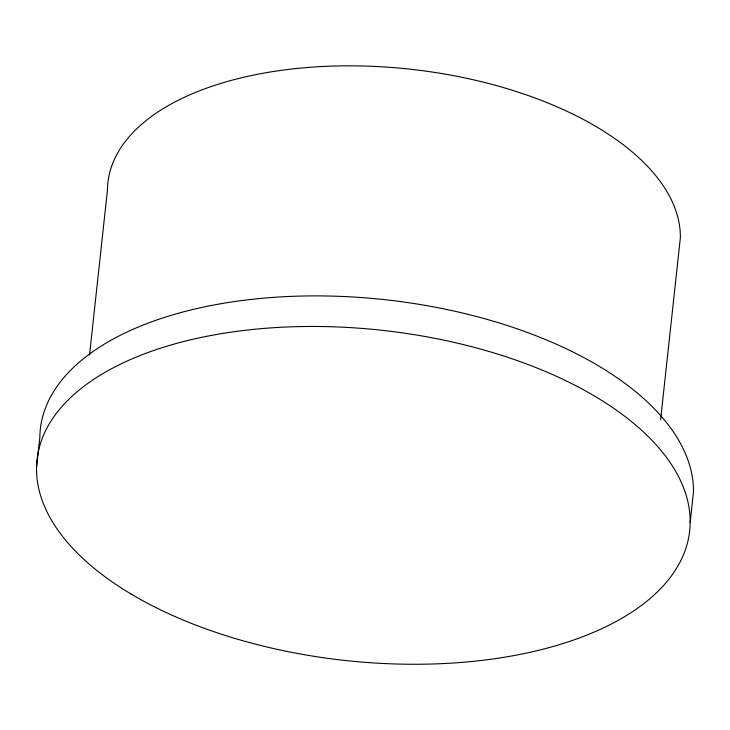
<?xml version="1.0" encoding="UTF-8"?>
<svg xmlns="http://www.w3.org/2000/svg" width="730" height="730" viewBox="0 0 730 730"><rect width="100%" height="100%" fill="white"/><g stroke="black" fill="none" stroke-linecap="round" stroke-linejoin="round"><path stroke-width="1.09" d="M36.5 468.204L39.822 437.644A328.272 166.121 6.2 0 1 368.276 298.086A328.272 166.121 6.2 0 1 693.5 491.956L690.178 522.516M89.525 355.099L107.456 190.074A287.72 145.599 6.2 0 1 395.332 67.762A287.72 145.599 6.2 0 1 680.378 237.679L660.614 419.659M131.09 594.038A328.272 166.121 6.2 0 0 678.626 564.737A328.272 166.121 6.2 0 0 280.302 327.305A328.272 166.121 6.2 0 0 131.09 594.038"/></g></svg>
